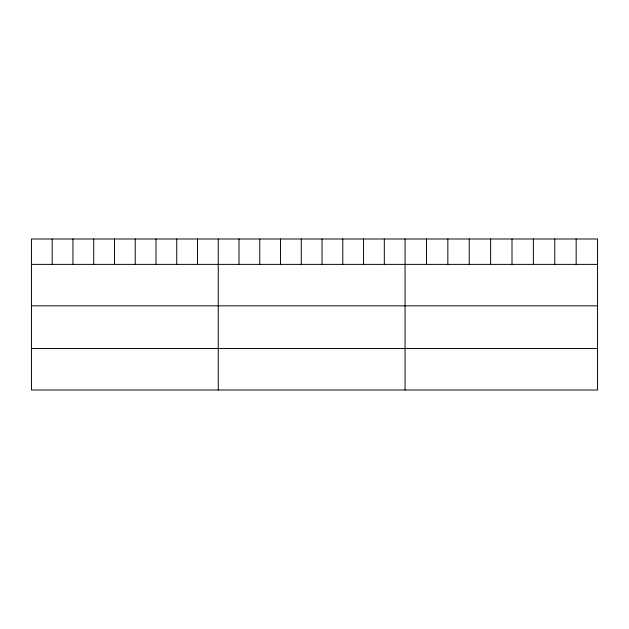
<?xml version="1.0" encoding="UTF-8"?>
<svg xmlns="http://www.w3.org/2000/svg" width="629" height="629" viewBox="0 0 629 629"><rect width="100%" height="100%" fill="white"/><g stroke="black" fill="none" stroke-linecap="round" stroke-linejoin="round"><path stroke-width="0.94" d="M597.55 264.377L597.55 390.004L31.45 390.004L31.45 238.996L597.55 238.996L597.55 264.377L31.45 264.377M31.45 305.828L597.55 305.828M31.45 348.545L597.55 348.545M576.164 238.996L576.164 264.377M554.778 238.996L554.778 264.377M533.392 238.996L533.392 264.377M512.006 238.996L512.006 264.377M490.62 238.996L490.62 264.377M469.234 238.996L469.234 264.377M447.848 238.996L447.848 264.377M426.462 238.996L426.462 264.377M405.076 238.996L405.076 390.004M384.319 238.996L384.319 264.377M363.562 238.996L363.562 264.377M342.805 238.996L342.805 264.377M322.048 238.996L322.048 264.377M301.291 238.996L301.291 264.377M280.534 238.996L280.534 264.377M259.777 238.996L259.777 264.377M239.02 238.996L239.02 264.377M218.263 238.996L218.263 390.004M197.506 238.996L197.506 264.377M176.749 238.996L176.749 264.377M155.992 238.996L155.992 264.377M135.235 238.996L135.235 264.377M114.478 238.996L114.478 264.377M93.721 238.996L93.721 264.377M72.964 238.996L72.964 264.377M52.207 238.996L52.207 264.377"/></g></svg>
